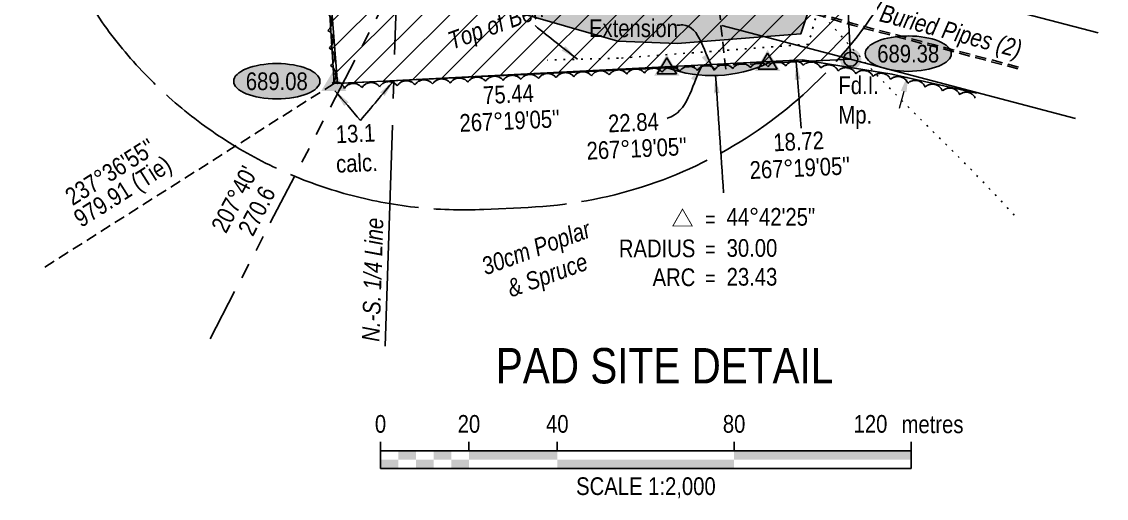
# Model space of a CAD drawing. Extents: x 354611 to 369106, y 6095675 to 6105275.
# Drawn here: x 359286 to 359900, y 6098247 to 6098516 of the extents above; entities that cross this region are included whole.
import ezdxf
from ezdxf.enums import TextEntityAlignment as Align

# ---------------------------------------------------------------- set-up
doc = ezdxf.new("R2010")
doc.units = 0
doc.header["$LTSCALE"] = 5
doc.header["$PDSIZE"] = 0.5
for name, pattern in [('0', [1, 1, 0]), ('foc-BUFFER', [16.75, 15, -1.75]), ('foc-DOT', [1, 0.2, -0.8]), ('foc-DRILLPATH', [14.75, 6, -1.75, 1.75, -1.75, 1.75, -1.75]), ('foc-QUARTERLINE', [33, 25, -3, 2, -3]), ('foc-TIELINE', [1.875, 1.25, -0.625]), ('foc-TOPO', [1, 0.2, -0.8]), ('foc-TRAV', [1.875, 1.25, -0.625]), ('UG_PIPE', [1.875, 1.25, -0.625])]:
    doc.linetypes.add(name, pattern=pattern)
doc.layers.get('Defpoints').update_dxf_attribs({"color": 9})
for name, color, linetype in [('ABADATA-DRILL', 8, 'foc-DOT'), ('AS-PIPE-UG', 44, 'UG_PIPE'), ('AS-PIPE-UG-T', 44, 'Continuous'), ('AS-ROADS', 254, 'Continuous'), ('AUX-BUFFER', 7, 'foc-BUFFER'), ('C-RW', 13, 'Continuous'), ('DETAIL-T', 7, 'Continuous'), ('L-2', 7, 'Continuous'), ('L-BD', 7, 'Continuous'), ('L-MON', 1, 'Continuous'), ('L-SECQ', 8, 'foc-QUARTERLINE'), ('L-TIE', 7, 'foc-TIELINE'), ('P-ELEVATION', 7, 'Continuous'), ('P-PDRILLPATH', 12, 'foc-DRILLPATH'), ('P-PROPOSED', 10, 'Continuous'), ('P-PROPOSED-EXISTING-H', 59, 'Continuous'), ('P-PROPOSED-H', 21, 'Continuous'), ('P-TRAV', 4, 'foc-TRAV'), ('P-TXT', 4, 'Continuous'), ('T-BUSH', 110, '0'), ('T-BUSH-T', 110, 'Continuous'), ('T-GENERAL', 48, 'foc-TOPO'), ('T-TIE', 201, 'foc-TIELINE')]:
    doc.layers.add(name, color=color, linetype=linetype)
doc.layers.add('AS-GENERAL', color=48, linetype='Continuous', lineweight=18)
doc.layers.add('C-RW-T', color=13, linetype='Continuous', lineweight=9)
doc.styles.add('80', font='ARIALN.TTF', dxfattribs={"height": 10})
doc.styles.add('80CG', font='ARIALN.TTF', dxfattribs={"height": 10})
doc.styles.add('80L', font='ARIALN.TTF', dxfattribs={"height": 10})
doc.dimstyles.new('Compass 5 000', dxfattribs={"dimscale": 5, "dimtxt": 9, "dimasz": 2, "dimexe": 0.2, "dimexo": 0.0625, "dimgap": 0.5, "dimtad": 0, "dimtih": 1, "dimtoh": 1, "dimzin": 0, "dimdsep": 46, "dimtxsty": '80CG', "dimcen": 0.1, "dimse1": 1, "dimse2": 1, "dimclrd": 256, "dimclrt": 256, "dimaunit": 1, "dimadec": 4, "dimazin": 0, "dimtfac": 0.06, "dimtofl": 0, "dimtmove": 0, "dimatfit": 1, "dimfxl": 0.2, "dimtolj": 1, "dimtzin": 0, "dimlwd": -1, "dimarcsym": 0})

# ---------------------------------------------------------------- blocks, each defined once
blk = doc.blocks.new('fdia')
at = {"color": 255, "const_width": 1}
blk.add_lwpolyline([(-0.5, 0, 1), (0.5, 0, 1)], format="xyb", close=True, dxfattribs=at)
blk = doc.blocks.new('Fdiaa')
blk.add_blockref('fdia', (0, 0))
blk = doc.blocks.new('fdib')
at = {"color": 1, "const_width": 1.6}
blk.add_lwpolyline([(-0.4, 0, 1), (0.4, 0, 1)], format="xyb", close=True, dxfattribs=at)
at = {"color": 1}
blk.add_circle((0, 0), 0.8, dxfattribs=at)
blk = doc.blocks.new('Fdibb')
blk.add_blockref('fdib', (0, 0))
blk = doc.blocks.new('fdicc')
for name in ['Fdibb', 'Fdiaa']:
    blk.add_blockref(name, (0, 0))
blk = doc.blocks.new('FDI')
blk.add_blockref('fdicc', (0, 0))
blk = doc.blocks.new('STRIA')
blk.add_hatch(color=255).paths.add_polyline_path([(-0.04, 1.52), (-1.47, -0.87), (1.39, -0.87)])
blk = doc.blocks.new('STRIAA')
blk.add_blockref('STRIA', (0, 0))
blk = doc.blocks.new('STRIB')
at = {"color": 1}
blk.add_solid([(-1.12, -0.67), (-0.04, 1.13), (1.04, -0.67)], dxfattribs=at)
blk = doc.blocks.new('STRIBB')
blk.add_blockref('STRIB', (0, 0))
blk = doc.blocks.new('STRICC')
for name in ['STRIAA', 'STRIBB']:
    blk.add_blockref(name, (0, 0))
blk = doc.blocks.new('fdspike')
blk.add_blockref('STRICC', (0, 0))
blk = doc.blocks.new('TRIA')
blk.add_hatch(color=255).paths.add_polyline_path([(-0.04, 1.52), (-1.47, -0.87), (1.39, -0.87)])
blk = doc.blocks.new('TRIAA')
blk.add_blockref('TRIA', (0, 0))
blk = doc.blocks.new('TRIB')
at = {"color": 1}
blk.add_lwpolyline([(-1.12, -0.67), (-0.04, 1.13), (1.04, -0.67)], close=True, dxfattribs=at)
blk = doc.blocks.new('TRIBB')
blk.add_blockref('TRIB', (0, 0))
blk = doc.blocks.new('TRICC')
for name in ['TRIAA', 'TRIBB']:
    blk.add_blockref(name, (0, 0))
blk = doc.blocks.new('plspike')
blk.add_blockref('TRICC', (0, 0))
blk = doc.blocks.new('*D60')
at = {"layer": 'C-RW-T', "transparency": 16777216}
for p, q in [((359802.97, 6098544.36), (359811.96, 6098578.55)), ((359811.96, 6098578.55), (359821.96, 6098578.55)), ((359785.19, 6098476.74), (359782.64, 6098467.07))]:
    blk.add_line(p, q, dxfattribs=at)
for points in [[(359801.36, 6098544.79), (359804.58, 6098543.94), (359800.43, 6098534.69)], [(359783.57, 6098477.16), (359786.8, 6098476.31), (359787.73, 6098486.41)]]:
    blk.add_solid(points, dxfattribs=at)
at = {"layer": 'Defpoints', "color": 0, "transparency": 16777216}
for p in [(359858.25, 6098519.48), (359787.73, 6098486.41), (359845.55, 6098471.2)]:
    blk.add_point(p, dxfattribs=at)
at = {"layer": 'C-RW-T', "transparency": 16777216, "insert": (359861.5, 6098578.55), "char_height": 10, "attachment_point": 5, "style": '80CG', "bg_fill": 3, "box_fill_scale": 1.1, "bg_fill_color": 256, "bg_fill_true_color": 13158600, "bg_fill_transparency": 0}
blk.add_mtext('\\A1;Sinopec\\P20.00 P/L R/W\\PPLA 220004', dxfattribs=at)
blk = doc.blocks.new('curve')
at = {"const_width": 0.1}
blk.add_lwpolyline([(-4.99, 5.39), (-6.08, 3.49), (-3.89, 3.49)], close=True, dxfattribs=at)
at = {"style": '80'}
for p in [(-2.44, 3.36), (-2.44, -0.04), (-2.44, -3.3)]:
    blk.add_text('=', height=1.8, dxfattribs=at).set_placement(p)
for s, p in [('RADIUS', (-3.54, -0.05)), ('ARC', (-3.54, -3.31))]:
    blk.add_text(s, height=2, dxfattribs=at).set_placement(p, align=Align.RIGHT)
for tag, p in [('DELTA', (0, 3.52)), ('CURVE_RADIUS', (0, 0)), ('ARC_LENGTH', (0, -3.26))]:
    blk.add_attdef(tag, p, '', height=2, dxfattribs=at)
blk = doc.blocks.new('we')
at = {"layer": 'P-ELEVATION'}
h = blk.add_hatch(color=111, dxfattribs=at)
h.dxf.hatch_style = 1
edge = h.paths.add_edge_path()
edge.add_ellipse((0, 0), major_axis=(-24.38, 0), ratio=0.410256, start_angle=0, end_angle=360)
at = {"layer": 'P-ELEVATION', "color": 7, "flags": 128}
blk.add_lwpolyline([(0, 0, 12.5, 0, 0), (-12.42, -6.43, 0, 0, 0)], format="xyseb", dxfattribs=at)
at = {"layer": 'P-ELEVATION', "color": 7}
blk.add_ellipse((0, 0), major_axis=(-24.38, 0), ratio=0.410256, dxfattribs=at)
at = {"layer": 'P-ELEVATION', "style": '80'}
blk.add_attdef('ELEVATION', text='', height=10, dxfattribs=at).set_placement((0, 0), align=Align.MIDDLE_CENTER)
blk = doc.blocks.new('*U48')
at = {"color": 0}
for p, q in [((-150, 0), (-150, 15)), ((-100, 10), (-100, 15)), ((-50, 10), (-50, 15)), ((50, 10), (50, 15)), ((150.24, 0), (150.24, 15)), ((-150, 10), (150.24, 10)), ((-150, 0), (150.24, 0))]:
    blk.add_line(p, q, dxfattribs=at)
for points in [[(-140, 10), (-130, 10), (-140, 5), (-130, 5)], [(-120, 10), (-110, 10), (-120, 5), (-110, 5)], [(-100, 10), (-50, 10), (-100, 5), (-50, 5)], [(50, 10), (150.24, 10), (50, 5), (150.24, 5)], [(-150, 5), (-140, 5), (-150, 0), (-140, 0)], [(-130, 5), (-120, 5), (-130, 0), (-120, 0)], [(-110, 5), (-100, 5), (-110, 0), (-100, 0)], [(-50, 5), (50, 5), (-50, 0), (50, 0)]]:
    blk.add_solid(points, dxfattribs=at)
at = {"color": 0, "style": '80'}
blk.add_text('metres', height=10, dxfattribs=at).set_placement((162.24, 20), align=Align.CENTER)
at = {"color": 0, "char_height": 10, "style": '80'}
for s, insert, attachment_point in [('0', (-150, 30.21), 2), ('20', (-100, 30.21), 2), ('40', (-50, 30.21), 2), ('80', (50, 30.21), 2), ('120', (136.7, 30.22), 3), ('SCALE 1:2,000', (0.12, -5), 2)]:
    blk.add_mtext(s, dxfattribs=dict(at, insert=insert, attachment_point=attachment_point))
blk = doc.blocks.new('*U65')
at = {"layer": 'L-2'}
blk.add_blockref('*U48', (-10.66, -57.95), dxfattribs=at)
at = {"layer": 'DETAIL-T', "color": 3, "insert": (0, 0), "char_height": 20, "width": 217.1081, "attachment_point": 5, "style": '80CG'}
blk.add_mtext('PAD SITE DETAIL', dxfattribs=at)

msp = doc.modelspace()

# ---------------------------------------------------------------- hatches: boundary and pattern name
at = {"layer": 'AS-ROADS'}
h = msp.add_hatch(color=256, dxfattribs=at)
h.dxf.hatch_style = 1
h.paths.add_polyline_path([(359525.324, 6098860.214), (359531.17, 6098840.829), (359533.995, 6098828.469), (359530.885, 6098826.224), (359523, 6098822.804), (359515.045, 6098699.556), (359517.688, 6098554.696), (359546.835, 6098527.226), (359623.603, 6098505.061), (359657.043, 6098503.904), (359727.08, 6098509.356), (359737.973, 6098542.409), (359734.675, 6098637.374), (359739.338, 6098656.506), (359743.555, 6098661.784), (359785.733, 6098704.376), (359806.548, 6098830.106), (359628.313, 6098824.056), (359596.178, 6098826.649), (359598.51, 6098855.581)])
at = {"layer": 'P-PROPOSED-EXISTING-H'}
h = msp.add_hatch(dxfattribs=at)
h.set_pattern_fill('ANSI31', color=256, scale=3.499127, style=0)
h.set_pattern_definition([(45, (-898.693, 3887.901), (-7.855764154, 7.855764154), [])])
h.paths.add_polyline_path([(359747.805, 6098648.554), (359791.24, 6098698.536), (359828.75, 6098849.024), (359440.963, 6098831.064), (359463.06, 6098481.241), (359651.409, 6098490.064), (359708.361, 6098492.704), (359755.153, 6098494.924)])
at = {"layer": 'P-PROPOSED-H'}
h = msp.add_hatch(color=256, dxfattribs=at)
h.dxf.hatch_style = 1
edge = h.paths.add_edge_path(flags=17)
edge.add_line((359708.361, 6098492.704), (359651.438, 6098490.054))
edge.add_arc((359676.673, 6098560.669), 74.989, 250.335126, 294.996828)

# ---------------------------------------------------------------- linework, layer by layer
at = {"layer": 'ABADATA-DRILL', "flags": 128}
msp.add_lwpolyline([(359709.693, 6098552.815), (359715.899, 6098545.945), (359725.919, 6098534.791), (359736.325, 6098523.223), (359747.115, 6098511.119), (359758.388, 6098498.498), (359770.209, 6098485.785), (359782.605, 6098473.077), (359795.473, 6098460.255), (359808.758, 6098447.195), (359822.156, 6098433.755), (359835.49, 6098419.892), (359848.126, 6098406.338)], dxfattribs=at)
at = {"layer": 'AS-PIPE-UG', "flags": 128}
for points in [[(359849.768, 6098489.556), (359801.515, 6098502.299), (359756.05, 6098514.171), (359737.603, 6098519.734), (359700.213, 6098529.414), (359693.9, 6098531.754), (359690.478, 6098538.081), (359689.925, 6098549.104), (359690.048, 6098580.561), (359688.433, 6098620.284), (359688.43, 6098620.294), (359686.493, 6098633.796)], [(359850.027, 6098490.54), (359801.774, 6098503.282), (359756.326, 6098515.15), (359737.877, 6098520.713), (359700.518, 6098530.385), (359694.613, 6098532.574), (359691.482, 6098538.363), (359690.942, 6098549.127), (359691.065, 6098580.58), (359689.445, 6098620.429), (359689.429, 6098620.49), (359687.735, 6098632.3)]]:
    msp.add_lwpolyline(points, dxfattribs=at)
at = {"layer": 'AS-ROADS', "flags": 128}
msp.add_lwpolyline([(359525.324, 6098860.214), (359531.17, 6098840.829), (359533.995, 6098828.469), (359530.885, 6098826.224), (359523, 6098822.804), (359515.045, 6098699.556), (359517.688, 6098554.696), (359546.835, 6098527.226), (359623.603, 6098505.061), (359657.043, 6098503.904), (359727.08, 6098509.356), (359737.973, 6098542.409), (359734.675, 6098637.374), (359739.338, 6098656.506), (359743.555, 6098661.784), (359785.733, 6098704.376), (359806.548, 6098830.106), (359628.313, 6098824.056), (359596.178, 6098826.649), (359598.51, 6098855.581)], close=True, dxfattribs=at)
at = {"layer": 'AUX-BUFFER', "color": 251, "linetype": 'foc-BUFFER', "flags": 128}
msp.add_lwpolyline([(359369.874, 6098846.177, 0.7059066), (359547.804, 6098410.057), (359572.781, 6098411.205, 1), (359549.829, 6098910.554), (359524.852, 6098909.406, 0.1459892), (359389.93, 6098862.306, 0.1459892)], format="xyb", dxfattribs=at)
at = {"layer": 'C-RW'}
for points in [[(359726.071, 6098559.685), (359726.327, 6098554.128), (359753.207, 6098547.023), (359895.074, 6098509.831)], [(359882.37, 6098461.521), (359755.625, 6098494.851), (359682.253, 6098514.01)]]:
    msp.add_lwpolyline(points, dxfattribs=at)
at = {"layer": 'Defpoints', "flags": 128}
msp.add_lwpolyline([(359391.475, 6098835.729), (359440.48, 6098837.374), (359451.553, 6098651.799), (359464.908, 6098481.189), (359727.875, 6098494.646), (359778.47, 6098486.509), (359826.27, 6098475.841)], dxfattribs=at)
at = {"layer": 'L-SECQ', "flags": 128}
msp.add_lwpolyline([(359491.991, 6098332.748), (359512.979, 6098986.298)], dxfattribs=at)
at = {"layer": 'L-TIE', "flags": 128}
msp.add_lwpolyline([(359463.06, 6098481.241), (359298.777, 6098377.048)], dxfattribs=at)
at = {"layer": 'P-PDRILLPATH'}
msp.add_line((359392.98, 6098336.978), (359561.29, 6098660.853), dxfattribs=at)
at = {"layer": 'P-PROPOSED', "flags": 128}
msp.add_lwpolyline([(359651.409, 6098490.064), (359463.06, 6098481.241), (359440.963, 6098831.064), (359828.75, 6098849.024), (359791.24, 6098698.536), (359747.805, 6098648.554), (359755.153, 6098494.924), (359708.426, 6098492.735, -0.1977355)], format="xyb", close=True, dxfattribs=at)
at = {"layer": 'P-TRAV', "flags": 128}
msp.add_lwpolyline([(359651.438, 6098490.054), (359708.403, 6098492.706)], dxfattribs=at)
at = {"layer": 'T-BUSH', "flags": 128}
msp.add_lwpolyline([(359391.576, 6098832.731, -0.5205671), (359401.568, 6098833.067, -0.5205671), (359411.56, 6098833.402, -0.5205671), (359421.552, 6098833.738, -0.5205671), (359431.543, 6098834.073, -0.5205671), (359437.891, 6098830.408, -0.5205671), (359438.487, 6098820.428, -0.5205671), (359439.082, 6098810.449, -0.5205671), (359439.678, 6098800.469, -0.5205671), (359440.273, 6098790.489, -0.5205671), (359440.869, 6098780.509, -0.5205671), (359441.464, 6098770.53, -0.5205671), (359442.06, 6098760.55, -0.5205671), (359442.655, 6098750.57, -0.5205671), (359443.25, 6098740.59, -0.5205671), (359443.846, 6098730.611, -0.5205671), (359444.441, 6098720.631, -0.5205671), (359445.037, 6098710.651, -0.5205671), (359445.632, 6098700.671, -0.5205671), (359446.228, 6098690.692, -0.5205671), (359446.823, 6098680.712, -0.5205671), (359447.419, 6098670.732, -0.5205671), (359448.014, 6098660.752, -0.5205671), (359448.625, 6098650.774, -0.5205671), (359449.405, 6098640.807, -0.5205671), (359450.185, 6098630.84, -0.5205671), (359450.965, 6098620.873, -0.5205671), (359451.745, 6098610.906, -0.5205671), (359452.526, 6098600.938, -0.5205671), (359453.306, 6098590.971, -0.5205671), (359454.086, 6098581.004, -0.5205671), (359454.866, 6098571.037, -0.5205671), (359455.646, 6098561.07, -0.5205671), (359456.427, 6098551.103, -0.5205671), (359457.207, 6098541.136, -0.5205671), (359457.987, 6098531.169, -0.5205671), (359458.767, 6098521.202, -0.5205671), (359459.547, 6098511.235, -0.5205671), (359460.328, 6098501.268, -0.5205671), (359461.108, 6098491.301, -0.5205671), (359461.888, 6098481.334, -0.5205671), (359468.834, 6098478.387, -0.5205671), (359478.819, 6098478.898, -0.5205671), (359488.803, 6098479.409, -0.5205671), (359498.788, 6098479.92, -0.5205671), (359508.772, 6098480.431, -0.5205671), (359518.757, 6098480.942, -0.5205671), (359528.741, 6098481.452, -0.5205671), (359538.725, 6098481.963, -0.5205671), (359548.71, 6098482.474, -0.5205671), (359558.694, 6098482.985, -0.5205671), (359568.679, 6098483.496, -0.5205671), (359578.663, 6098484.007, -0.5205671), (359588.648, 6098484.518, -0.5205671), (359598.632, 6098485.029, -0.5205671), (359608.617, 6098485.54, -0.5205671), (359618.601, 6098486.051, -0.5205671), (359628.585, 6098486.562, -0.5205671), (359638.57, 6098487.073, -0.5205671), (359648.554, 6098487.584, -0.5205671), (359658.539, 6098488.095, -0.5205671), (359668.523, 6098488.606, -0.5205671), (359678.508, 6098489.117, -0.5205671), (359688.492, 6098489.628, -0.5205671), (359698.476, 6098490.139, -0.5205671), (359708.461, 6098490.65, -0.5205671), (359718.445, 6098491.161, -0.5205671), (359728.422, 6098491.521, -0.5205671), (359738.292, 6098489.933, -0.5205671), (359748.163, 6098488.346, -0.5205671), (359758.034, 6098486.758, -0.5205671), (359767.904, 6098485.171, -0.5205671), (359777.775, 6098483.583, -0.5205671), (359787.534, 6098481.413, -0.5205671), (359797.291, 6098479.236, -0.5205671), (359807.049, 6098477.058, -0.5205671), (359816.806, 6098474.881, -0.5205671), (359825.617, 6098472.914, -0.5205671)], format="xyb", dxfattribs=at)
at = {"layer": 'T-GENERAL'}
msp.add_lwpolyline([(359742.171, 6098567.955), (359743.114, 6098546.933), (359731.259, 6098503.427), (359623.801, 6098495.501), (359583.473, 6098494.45)], dxfattribs=at)
at = {"layer": 'T-TIE', "flags": 128}
msp.add_lwpolyline([(359676.673, 6098560.669), (359684.91, 6098486.134)], dxfattribs=at)

# ---------------------------------------------------------------- block references
at = {"xscale": 0.99975057, "yscale": 0.99975057, "zscale": 0.99975057}
msp.add_blockref('*U65', (359649.93, 6098321.552), dxfattribs=at)
at = {"layer": 'L-BD'}
for name, p, xscale, yscale, zscale, values in [('we', (359787.725, 6098498.093), 0.99975057, 0.99975057, 0.99975057, {'ELEVATION': '689.38'}), ('we', (359430.649, 6098482.495), 0.99975057, 0.99975057, 0.99975057, {'ELEVATION': '689.08'}), ('curve', (359685.032, 6098383.261), 4.99875285, 4.99875285, 4.99875285, {'DELTA': '44%%d42\'25"', 'CURVE_RADIUS': '30.00', 'ARC_LENGTH': '23.43'})]:
    msp.add_blockref(name, p, dxfattribs=dict(at, xscale=xscale, yscale=yscale, zscale=zscale)).add_auto_attribs(values)
at = {"layer": 'L-MON', "xscale": 4.99875285, "yscale": 4.99875285, "zscale": 4.99875285}
for name, p in [('FDI', (359755.153, 6098494.924)), ('plspike', (359651.438, 6098490.054)), ('plspike', (359708.403, 6098492.706)), ('fdspike', (359463.06, 6098481.241))]:
    msp.add_blockref(name, p, dxfattribs=at)

# ---------------------------------------------------------------- texts
at = {"layer": 'AS-GENERAL', "insert": (359525.663, 6098509.421), "char_height": 9.99751, "attachment_point": 1, "rotation": 20, "style": '80L'}
msp.add_mtext_dynamic_manual_height_columns('\\pi0.76263;{\\fArial Narrow|b0|i1|c0|p34;Top of Berm}', width=62.92877, gutter_width=49.988, heights=[0], dxfattribs=at)
at = {"layer": 'AS-PIPE-UG-T', "insert": (359767.938, 6098527.636), "char_height": 9.99751, "attachment_point": 1, "rotation": 345.20706, "style": '80L'}
msp.add_mtext_dynamic_manual_height_columns('\\pi5.7314;{\\fArial Narrow|b0|i1|c0|p34;Buried Pipes (2)}', width=92.41804, gutter_width=49.988, heights=[0], dxfattribs=at)
at = {"layer": 'L-BD', "style": '80L'}
for s, height, rotation, p in [('75.44', 9.9975, 2.6819, (359561.639, 6098475.151)), ("267°19'05''", 9.99751, 2.6819, (359562.341, 6098460.171)), ('22.84', 9.9975, 2.6819, (359632.333, 6098459.214)), ('18.72', 9.9975, 2.6819, (359725.73, 6098448.519)), ("237°36'55''", 9.99751, 32.3842, (359336.487, 6098431.288)), ("267°19'05''", 9.99751, 2.6819, (359634.209, 6098444.463)), ('979.91 (Tie)', 9.99751, 32.3842, (359344.117, 6098419.257)), ("267°19'05''", 9.99751, 2.6819, (359726.431, 6098433.539)), ("207°40'", 9.9975, 62.5403, (359406.642, 6098415.846)), ('270.6', 9.9975, 62.5403, (359419.283, 6098409.276))]:
    msp.add_text(s, height=height, rotation=rotation, dxfattribs=at).set_placement(p, align=Align.MIDDLE)
at = {"layer": 'L-BD', "insert": (359474.91, 6098457.943), "char_height": 9.9975, "width": 22.67279, "attachment_point": 2, "rotation": 2.6819, "style": '80L'}
msp.add_mtext('13.1 \\Pcalc.', dxfattribs=at)
at = {"layer": 'L-MON', "insert": (359748.248, 6098485.225), "char_height": 9.9975, "attachment_point": 1, "style": '80L'}
msp.add_mtext_dynamic_manual_height_columns('Fd.I.\\PMp.', width=30.63448, gutter_width=49.988, heights=[0], dxfattribs=at)
at = {"layer": 'L-SECQ', "insert": (359478.707, 6098335.498), "char_height": 9.99751, "attachment_point": 1, "rotation": 88.16058, "style": '80L'}
msp.add_mtext_dynamic_manual_height_columns('{\\fArial Narrow|b0|i1|c0|p34;N.-S. 1/4 Line}', width=69.84383, gutter_width=49.988, heights=[0], dxfattribs=at)
at = {"layer": 'P-TXT', "insert": (359606.708, 6098534.115), "char_height": 9.99751, "attachment_point": 1, "style": '80L'}
msp.add_mtext_dynamic_manual_height_columns('\\pi12.48208;Flare \\P\\pi0.50349;Extension', width=49.59649, gutter_width=49.988, heights=[0], dxfattribs=at)
at = {"layer": 'T-BUSH-T', "insert": (359543.436, 6098381.447), "char_height": 10, "attachment_point": 1, "rotation": 20, "style": '80L'}
msp.add_mtext_dynamic_manual_height_columns('\\pi1.98102;{\\fArial Narrow|b0|i1|c0|p34;30cm Poplar \\P\\pi11.35347;& Spruce}', width=68.64145, gutter_width=50, heights=[0], dxfattribs=at)

# ---------------------------------------------------------------- leaders
at = {"layer": 'AS-GENERAL', "path_type": 1}
msp.add_leader([(359600.627, 6098494.897), (359576.675, 6098513.909)], dimstyle='Compass 5 000', override={"dimgap": 0.5, "dimtad": 0}, dxfattribs=at)
at = {"layer": 'L-BD', "path_type": 1}
for points in [[(359671.44, 6098491.758), (359653.754, 6098462.468), (359651.398, 6098461.476)], [(359724.443, 6098493.485), (359727.166, 6098456.004)], [(359496.81, 6098482.822), (359477.97, 6098460.328)], [(359678.755, 6098485.709), (359683.317, 6098419.42)], [(359463.498, 6098477.149), (359477.97, 6098460.328)]]:
    msp.add_leader(points, dimstyle='Compass 5 000', override={"dimgap": 0.5, "dimtad": 0}, dxfattribs=at)
at = {"layer": 'P-TXT', "path_type": 1}
msp.add_leader([(359678.083, 6098488.658), (359660.182, 6098514.316), (359656.803, 6098514.114)], dimstyle='Compass 5 000', override={"dimgap": 0.5, "dimtad": 0}, dxfattribs=at)

# ---------------------------------------------------------------- next in the draw order: dimensions: what is measured, and where the dimension line sits
at = {"layer": 'C-RW-T'}
dim = msp.add_linear_dim(base=(359787.73, 6098486.409), p1=(359858.25, 6098519.485), p2=(359845.553, 6098471.203), angle=255.266307, text='Sinopec\\P20.00 P/L R/W\\PPLA 220004', dimstyle='Compass 5 000', override={"dimtfill": 1}, dxfattribs=at)
dim.commit()
dim.dimension.update_dxf_attribs({"geometry": '*D60', "text_midpoint": (359861.499, 6098578.547), "dimtype": 161})

doc.saveas('drawing.dxf')
